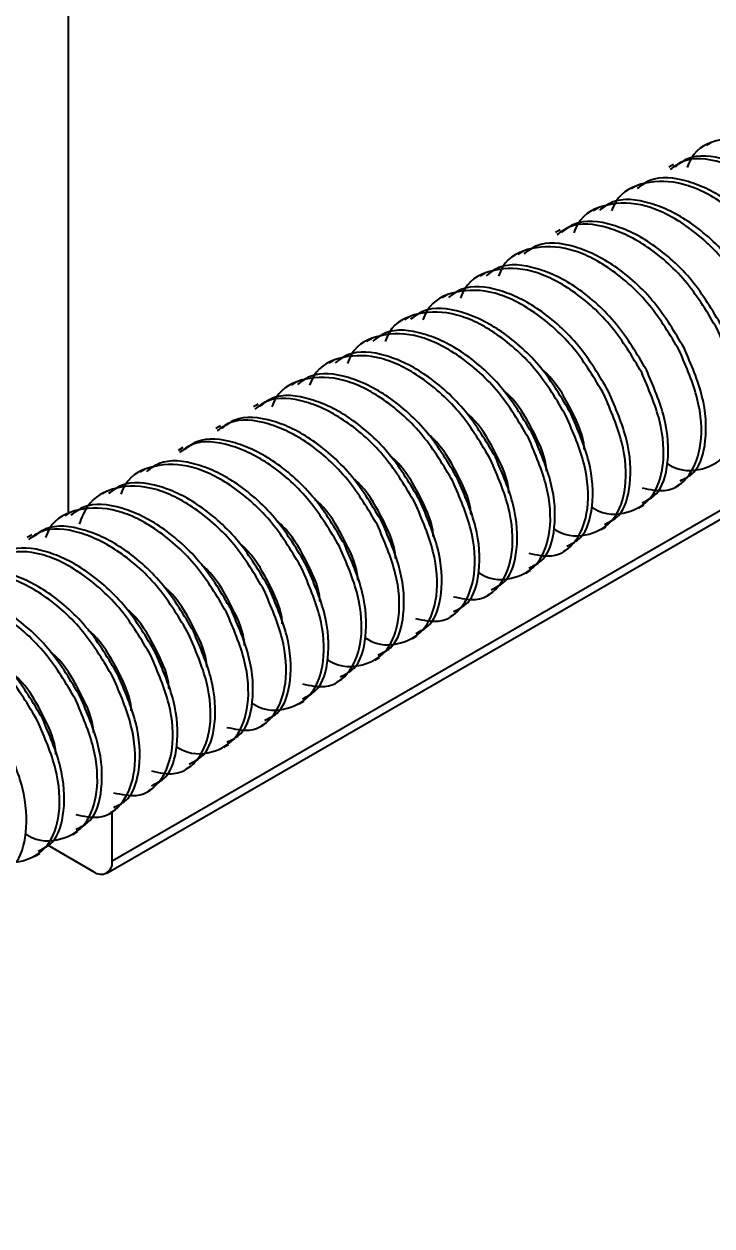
# Model space of a CAD drawing. Extents: x 0 to 9.6, y -11.7 to 0.2.
# Drawn here: x 4.849 to 5.252, y -8.65 to -7.946 of the extents above; entities that cross this region are included whole.
import ezdxf
from ezdxf import colors
from ezdxf.entities.mleader import LeaderData, LeaderLine
from ezdxf.math import Vec2, Vec3

# ---------------------------------------------------------------- set-up
doc = ezdxf.new("R2010")
doc.units = 0
doc.header["$LTSCALE"] = 0.5
doc.header["$MEASUREMENT"] = 0
for name, color, linetype in [('FAB DWG', 221, 'CONTINUOUS'), ('Hardware', 242, 'CONTINUOUS'), ('Housing', 150, 'CONTINUOUS')]:
    doc.layers.add(name, color=color, linetype=linetype)
doc.styles.get("Standard").update_dxf_attribs({"font": 'arial.ttf'})

msp = doc.modelspace()

# ---------------------------------------------------------------- linework, layer by layer
at = {"layer": 'Hardware', "linetype": 'Continuous', "lineweight": 25, "transparency": 16777216}
for p, q in [((5.25148, -8.01573), (5.24872, -8.01732)), ((5.22938, -8.02848), (5.22662, -8.03008)), ((5.20729, -8.04124), (5.20452, -8.04283)), ((5.18519, -8.054), (5.18243, -8.05559)), ((5.16309, -8.06675), (5.16033, -8.06835)), ((5.14099, -8.07951), (5.13823, -8.0811)), ((5.1189, -8.09226), (5.11614, -8.09386)), ((5.0968, -8.10502), (5.09404, -8.10662)), ((5.0747, -8.11778), (5.07194, -8.11937)), ((5.05261, -8.13053), (5.04984, -8.13213)), ((5.03051, -8.14329), (5.02775, -8.14488)), ((5.00841, -8.15605), (5.00565, -8.15764)), ((4.98632, -8.1688), (4.98355, -8.1704)), ((4.96422, -8.18156), (4.96146, -8.18315)), ((4.94212, -8.19432), (4.93936, -8.19591)), ((4.92002, -8.20707), (4.91726, -8.20867)), ((5.23127, -8.21676), (5.23404, -8.21516)), ((4.89793, -8.21983), (4.89516, -8.22142)), ((5.20918, -8.22951), (5.21194, -8.22792)), ((4.87583, -8.23258), (4.87307, -8.23418)), ((5.18708, -8.24227), (5.18984, -8.24067)), ((4.85373, -8.24534), (4.85097, -8.24694)), ((5.16498, -8.25503), (5.16775, -8.25343)), ((5.14289, -8.26778), (5.14565, -8.26619)), ((5.12079, -8.28054), (5.12355, -8.27894)), ((5.09869, -8.29329), (5.10145, -8.2917)), ((5.0766, -8.30605), (5.07936, -8.30446)), ((5.0545, -8.31881), (5.05726, -8.31721)), ((5.0324, -8.33156), (5.03516, -8.32997)), ((5.0103, -8.34432), (5.01307, -8.34273)), ((4.98821, -8.35708), (4.99097, -8.35548)), ((4.96611, -8.36983), (4.96887, -8.36824)), ((4.94401, -8.38259), (4.94677, -8.38099)), ((4.92192, -8.39535), (4.92468, -8.39375)), ((4.89982, -8.4081), (4.90258, -8.40651)), ((4.87772, -8.42086), (4.88048, -8.41926)), ((4.85562, -8.43361), (4.85839, -8.43202))]:
    msp.add_line(p, q, dxfattribs=at)
for points, knots in [([(5.34333, -8.07374), (5.33786, -8.06454), (5.32677, -8.04589), (5.30328, -8.02478), (5.27878, -8.01253), (5.25654, -8.0124), (5.24186, -8.01927), (5.23813, -8.02829), (5.23736, -8.03016)], [0, 0, 0, 0, 0.188232, 0.381419, 0.566947, 0.758453, 0.94996, 1, 1, 1, 1]), ([(5.32123, -8.0865), (5.31577, -8.07731), (5.3047, -8.05868), (5.28109, -8.0374), (5.25701, -8.02578), (5.23768, -8.02372), (5.22982, -8.02963), (5.22743, -8.03144)], [0, 0, 0, 0, 0.223495, 0.452871, 0.673155, 0.900537, 1, 1, 1, 1]), ([(5.324, -8.08491), (5.31853, -8.07571), (5.30746, -8.05709), (5.28386, -8.0358), (5.25978, -8.02419), (5.24044, -8.02212), (5.23258, -8.02804), (5.23019, -8.02984)], [0, 0, 0, 0, 0.223495, 0.452872, 0.673155, 0.900538, 1, 1, 1, 1]), ([(5.29914, -8.09926), (5.29367, -8.09005), (5.28258, -8.0714), (5.25909, -8.05029), (5.23458, -8.03805), (5.21235, -8.03791), (5.19766, -8.04479), (5.19393, -8.0538), (5.19316, -8.05567)], [0, 0, 0, 0, 0.188232, 0.381419, 0.566947, 0.758453, 0.94996, 1, 1, 1, 1]), ([(5.3019, -8.09766), (5.29643, -8.08847), (5.28536, -8.06984), (5.26176, -8.04856), (5.23768, -8.03695), (5.21834, -8.03488), (5.21049, -8.0408), (5.2081, -8.0426)], [0, 0, 0, 0, 0.223495, 0.452872, 0.673155, 0.900538, 1, 1, 1, 1]), ([(5.27704, -8.11201), (5.27157, -8.10281), (5.26048, -8.08416), (5.23699, -8.06305), (5.21249, -8.0508), (5.19025, -8.05067), (5.17557, -8.05754), (5.17184, -8.06656), (5.17106, -8.06843)], [0, 0, 0, 0, 0.188232, 0.381419, 0.566947, 0.758453, 0.94996, 1, 1, 1, 1]), ([(5.2798, -8.11042), (5.27434, -8.10123), (5.26326, -8.0826), (5.23966, -8.06132), (5.21558, -8.0497), (5.19625, -8.04764), (5.18839, -8.05355), (5.186, -8.05535)], [0, 0, 0, 0, 0.223495, 0.452871, 0.673155, 0.900537, 1, 1, 1, 1]), ([(5.25771, -8.12318), (5.25224, -8.11398), (5.24117, -8.09536), (5.21756, -8.07407), (5.19349, -8.06246), (5.17415, -8.06039), (5.16629, -8.06631), (5.1639, -8.06811)], [0, 0, 0, 0, 0.223495, 0.452872, 0.673155, 0.900538, 1, 1, 1, 1]), ([(5.25494, -8.12477), (5.24948, -8.11558), (5.23841, -8.09695), (5.2148, -8.07567), (5.19072, -8.06405), (5.17139, -8.06199), (5.16353, -8.0679), (5.16114, -8.0697)], [0, 0, 0, 0, 0.223495, 0.452871, 0.673155, 0.900537, 1, 1, 1, 1]), ([(5.23561, -8.13593), (5.23014, -8.12674), (5.21907, -8.10811), (5.19547, -8.08683), (5.17139, -8.07522), (5.15205, -8.07315), (5.1442, -8.07907), (5.14181, -8.08087)], [0, 0, 0, 0, 0.223495, 0.452872, 0.673155, 0.900538, 1, 1, 1, 1]), ([(5.23285, -8.13753), (5.22737, -8.12832), (5.21629, -8.10967), (5.1928, -8.08856), (5.16829, -8.07631), (5.14606, -8.07618), (5.13137, -8.08305), (5.12764, -8.09207), (5.12687, -8.09394)], [0, 0, 0, 0, 0.188232, 0.381419, 0.566947, 0.758453, 0.94996, 1, 1, 1, 1]), ([(5.21075, -8.15028), (5.20528, -8.14108), (5.19419, -8.12243), (5.1707, -8.10132), (5.1462, -8.08907), (5.12396, -8.08893), (5.10928, -8.09581), (5.10555, -8.10483), (5.10477, -8.10669)], [0, 0, 0, 0, 0.188232, 0.381419, 0.566947, 0.758453, 0.94996, 1, 1, 1, 1]), ([(5.21351, -8.14869), (5.20805, -8.1395), (5.19697, -8.12087), (5.17337, -8.09958), (5.14929, -8.08797), (5.12995, -8.0859), (5.1221, -8.09182), (5.11971, -8.09362)], [0, 0, 0, 0, 0.223495, 0.452871, 0.673155, 0.900537, 1, 1, 1, 1]), ([(5.18865, -8.16304), (5.18318, -8.15384), (5.17209, -8.13519), (5.1486, -8.11407), (5.1241, -8.10183), (5.10187, -8.10169), (5.08718, -8.10857), (5.08345, -8.11758), (5.08268, -8.11945)], [0, 0, 0, 0, 0.188232, 0.381419, 0.566947, 0.758453, 0.94996, 1, 1, 1, 1]), ([(5.19141, -8.16144), (5.18595, -8.15225), (5.17488, -8.13362), (5.15127, -8.11234), (5.1272, -8.10073), (5.10786, -8.09866), (5.1, -8.10458), (5.09761, -8.10638)], [0, 0, 0, 0, 0.223495, 0.452872, 0.673155, 0.900538, 1, 1, 1, 1]), ([(5.16656, -8.1758), (5.16108, -8.16659), (5.14999, -8.14794), (5.12651, -8.12683), (5.102, -8.11458), (5.07977, -8.11445), (5.06508, -8.12132), (5.06135, -8.13034), (5.06058, -8.13221)], [0, 0, 0, 0, 0.188232, 0.381419, 0.566947, 0.758453, 0.94996, 1, 1, 1, 1]), ([(5.16932, -8.1742), (5.16385, -8.16501), (5.15278, -8.14638), (5.12918, -8.1251), (5.1051, -8.11348), (5.08576, -8.11142), (5.0779, -8.11733), (5.07551, -8.11914)], [0, 0, 0, 0, 0.223495, 0.452872, 0.673155, 0.900538, 1, 1, 1, 1]), ([(5.14446, -8.18855), (5.13899, -8.17935), (5.1279, -8.1607), (5.10441, -8.13959), (5.07991, -8.12734), (5.05767, -8.1272), (5.04299, -8.13408), (5.03925, -8.1431), (5.03848, -8.14496)], [0, 0, 0, 0, 0.188232, 0.381419, 0.566947, 0.758453, 0.94996, 1, 1, 1, 1]), ([(5.14722, -8.18696), (5.14176, -8.17776), (5.13068, -8.15914), (5.10708, -8.13785), (5.083, -8.12624), (5.06366, -8.12417), (5.05581, -8.13009), (5.05342, -8.13189)], [0, 0, 0, 0, 0.223495, 0.452871, 0.673155, 0.900537, 1, 1, 1, 1]), ([(5.22565, -8.20365), (5.22603, -8.20389), (5.23359, -8.20867), (5.24712, -8.20789), (5.26178, -8.19947), (5.26882, -8.17981), (5.26724, -8.15362), (5.25901, -8.1343), (5.25494, -8.12477)], [0, 0, 0, 0, 0.010571, 0.210034, 0.409497, 0.602734, 0.803946, 1, 1, 1, 1]), ([(5.12512, -8.19971), (5.11966, -8.19052), (5.10859, -8.17189), (5.08498, -8.15061), (5.0609, -8.139), (5.04157, -8.13693), (5.03371, -8.14285), (5.03132, -8.14465)], [0, 0, 0, 0, 0.223495, 0.452872, 0.673155, 0.900538, 1, 1, 1, 1]), ([(5.21101, -8.21786), (5.21559, -8.21884), (5.22693, -8.22126), (5.23959, -8.21177), (5.24675, -8.19269), (5.24514, -8.16634), (5.23691, -8.14705), (5.23285, -8.13753)], [0, 0, 0, 0, 0.145788, 0.361473, 0.570426, 0.788001, 1, 1, 1, 1]), ([(5.23323, -8.2138), (5.23613, -8.21239), (5.24402, -8.20854), (5.2493, -8.1907), (5.24795, -8.16485), (5.23969, -8.14549), (5.23561, -8.13593)], [0, 0, 0, 0, 0.1596846, 0.4346705, 0.7210048, 1, 1, 1, 1]), ([(5.12236, -8.20131), (5.11689, -8.1921), (5.1058, -8.17345), (5.08231, -8.15234), (5.05781, -8.1401), (5.03557, -8.13996), (5.02089, -8.14684), (5.01716, -8.15585), (5.01638, -8.15772)], [0, 0, 0, 0, 0.188232, 0.381419, 0.566947, 0.758453, 0.94996, 1, 1, 1, 1]), ([(5.10303, -8.21247), (5.09756, -8.20328), (5.08649, -8.18465), (5.06288, -8.16337), (5.03881, -8.15175), (5.01947, -8.14969), (5.01161, -8.1556), (5.00922, -8.1574)], [0, 0, 0, 0, 0.223495, 0.452872, 0.673155, 0.900538, 1, 1, 1, 1]), ([(5.17717, -8.1954), (5.17708, -8.19413), (5.17657, -8.18663), (5.16898, -8.17048), (5.15989, -8.15484), (5.15305, -8.14896), (5.15202, -8.14807)], [0, 0, 0, 0, 0.085019, 0.505219, 0.925416, 1, 1, 1, 1]), ([(5.18146, -8.22916), (5.18184, -8.2294), (5.1894, -8.23418), (5.20292, -8.23341), (5.21758, -8.22498), (5.22462, -8.20532), (5.22304, -8.17913), (5.21481, -8.15982), (5.21075, -8.15028)], [0, 0, 0, 0, 0.010571, 0.210034, 0.409497, 0.602734, 0.803946, 1, 1, 1, 1]), ([(5.21113, -8.22656), (5.21403, -8.22515), (5.22192, -8.2213), (5.2272, -8.20346), (5.22585, -8.1776), (5.21759, -8.15824), (5.21351, -8.14869)], [0, 0, 0, 0, 0.159684, 0.43467, 0.721005, 1, 1, 1, 1]), ([(5.10026, -8.21406), (5.09479, -8.20486), (5.0837, -8.18621), (5.06021, -8.1651), (5.03571, -8.15285), (5.01348, -8.15272), (4.99879, -8.15959), (4.99506, -8.16861), (4.99429, -8.17048)], [0, 0, 0, 0, 0.188232, 0.381419, 0.566947, 0.758453, 0.94996, 1, 1, 1, 1]), ([(5.07817, -8.22682), (5.0727, -8.21763), (5.06163, -8.199), (5.03803, -8.17772), (5.01395, -8.1661), (4.99461, -8.16404), (4.98675, -8.16995), (4.98436, -8.17176)], [0, 0, 0, 0, 0.223495, 0.452872, 0.673155, 0.900538, 1, 1, 1, 1]), ([(5.08093, -8.22523), (5.07546, -8.21603), (5.06439, -8.19741), (5.04079, -8.17612), (5.01671, -8.16451), (4.99737, -8.16244), (4.98952, -8.16836), (4.98713, -8.17016)], [0, 0, 0, 0, 0.223495, 0.452872, 0.673155, 0.900538, 1, 1, 1, 1]), ([(5.15507, -8.20815), (5.15499, -8.20689), (5.15447, -8.19939), (5.14688, -8.18324), (5.13779, -8.16759), (5.13095, -8.16171), (5.12992, -8.16083)], [0, 0, 0, 0, 0.085019, 0.505219, 0.925416, 1, 1, 1, 1]), ([(5.15936, -8.24192), (5.15974, -8.24216), (5.1673, -8.24693), (5.18083, -8.24616), (5.19549, -8.23774), (5.20253, -8.21808), (5.20095, -8.19189), (5.19271, -8.17257), (5.18865, -8.16304)], [0, 0, 0, 0, 0.010571, 0.210034, 0.409497, 0.602734, 0.803946, 1, 1, 1, 1]), ([(5.18903, -8.23932), (5.19193, -8.2379), (5.19982, -8.23406), (5.2051, -8.21621), (5.20375, -8.19036), (5.19549, -8.171), (5.19141, -8.16144)], [0, 0, 0, 0, 0.1596846, 0.4346705, 0.7210048, 1, 1, 1, 1]), ([(5.13298, -8.22091), (5.13289, -8.21965), (5.13237, -8.21215), (5.12479, -8.19599), (5.11569, -8.18035), (5.10885, -8.17447), (5.10782, -8.17358)], [0, 0, 0, 0, 0.085019, 0.505219, 0.925416, 1, 1, 1, 1]), ([(5.05607, -8.23958), (5.05061, -8.23038), (5.03953, -8.21176), (5.01593, -8.19047), (4.99185, -8.17886), (4.97251, -8.17679), (4.96466, -8.18271), (4.96227, -8.18451)], [0, 0, 0, 0, 0.223495, 0.452871, 0.673155, 0.900537, 1, 1, 1, 1]), ([(5.05883, -8.23798), (5.05337, -8.22879), (5.04229, -8.21016), (5.01869, -8.18888), (4.99461, -8.17727), (4.97527, -8.1752), (4.96742, -8.18112), (4.96503, -8.18292)], [0, 0, 0, 0, 0.223495, 0.452872, 0.673155, 0.900538, 1, 1, 1, 1]), ([(5.14472, -8.25613), (5.1493, -8.25711), (5.16064, -8.25953), (5.1733, -8.25004), (5.18045, -8.23096), (5.17884, -8.20461), (5.17062, -8.18532), (5.16656, -8.1758)], [0, 0, 0, 0, 0.145788, 0.361473, 0.570426, 0.788001, 1, 1, 1, 1]), ([(5.16694, -8.25207), (5.16983, -8.25066), (5.17773, -8.24681), (5.18301, -8.22897), (5.18166, -8.20312), (5.17339, -8.18376), (5.16932, -8.1742)], [0, 0, 0, 0, 0.1596846, 0.4346705, 0.7210048, 1, 1, 1, 1]), ([(5.11088, -8.23366), (5.11079, -8.2324), (5.11028, -8.2249), (5.10269, -8.20875), (5.09359, -8.19311), (5.08675, -8.18722), (5.08572, -8.18634)], [0, 0, 0, 0, 0.085019, 0.505219, 0.925416, 1, 1, 1, 1]), ([(5.14484, -8.26483), (5.14774, -8.26342), (5.15563, -8.25957), (5.16091, -8.24173), (5.15956, -8.21587), (5.1513, -8.19651), (5.14722, -8.18696)], [0, 0, 0, 0, 0.159684, 0.43467, 0.721005, 1, 1, 1, 1]), ([(5.03397, -8.25233), (5.02851, -8.24314), (5.01743, -8.22451), (4.99383, -8.20323), (4.96975, -8.19162), (4.95041, -8.18955), (4.94256, -8.19547), (4.94017, -8.19727)], [0, 0, 0, 0, 0.223495, 0.452872, 0.673155, 0.900538, 1, 1, 1, 1]), ([(5.03673, -8.25074), (5.03127, -8.24155), (5.0202, -8.22292), (4.99659, -8.20164), (4.97252, -8.19002), (4.95318, -8.18796), (4.94532, -8.19387), (4.94293, -8.19567)], [0, 0, 0, 0, 0.223495, 0.452872, 0.673155, 0.900538, 1, 1, 1, 1]), ([(5.11517, -8.26743), (5.11555, -8.26767), (5.12311, -8.27245), (5.13663, -8.27167), (5.15129, -8.26325), (5.15833, -8.24359), (5.15675, -8.2174), (5.14852, -8.19808), (5.14446, -8.18855)], [0, 0, 0, 0, 0.010571, 0.210034, 0.409497, 0.602734, 0.803946, 1, 1, 1, 1]), ([(5.01464, -8.2635), (5.00917, -8.2543), (4.9981, -8.23568), (4.9745, -8.21439), (4.95042, -8.20278), (4.93108, -8.20071), (4.92322, -8.20663), (4.92083, -8.20843)], [0, 0, 0, 0, 0.223495, 0.452872, 0.673155, 0.900538, 1, 1, 1, 1]), ([(5.08878, -8.24642), (5.08869, -8.24516), (5.08818, -8.23766), (5.08059, -8.22151), (5.0715, -8.20586), (5.06466, -8.19998), (5.06363, -8.19909)], [0, 0, 0, 0, 0.085019, 0.505218, 0.925416, 1, 1, 1, 1]), ([(5.10053, -8.28164), (5.1051, -8.28262), (5.11644, -8.28504), (5.1291, -8.27555), (5.13626, -8.25647), (5.13465, -8.23013), (5.12642, -8.21083), (5.12236, -8.20131)], [0, 0, 0, 0, 0.145789, 0.361473, 0.570426, 0.788001, 1, 1, 1, 1]), ([(5.12274, -8.27758), (5.12564, -8.27617), (5.13353, -8.27233), (5.13881, -8.25448), (5.13746, -8.22863), (5.1292, -8.20927), (5.12512, -8.19971)], [0, 0, 0, 0, 0.1596846, 0.4346705, 0.7210048, 1, 1, 1, 1]), ([(5.01188, -8.26509), (5.0064, -8.25589), (4.99531, -8.23724), (4.97183, -8.21612), (4.94732, -8.20388), (4.92509, -8.20374), (4.9104, -8.21062), (4.90667, -8.21963), (4.9059, -8.2215)], [0, 0, 0, 0, 0.188232, 0.381419, 0.566947, 0.758453, 0.94996, 1, 1, 1, 1]), ([(4.99254, -8.27625), (4.98708, -8.26706), (4.976, -8.24843), (4.9524, -8.22715), (4.92832, -8.21554), (4.90898, -8.21347), (4.90113, -8.21939), (4.89874, -8.22119)], [0, 0, 0, 0, 0.223495, 0.452872, 0.673155, 0.900538, 1, 1, 1, 1]), ([(5.06668, -8.25918), (5.0666, -8.25791), (5.06608, -8.25042), (5.0585, -8.23426), (5.0494, -8.21862), (5.04256, -8.21274), (5.04153, -8.21185)], [0, 0, 0, 0, 0.085019, 0.505219, 0.925416, 1, 1, 1, 1]), ([(5.07843, -8.2944), (5.08301, -8.29538), (5.09435, -8.2978), (5.107, -8.28831), (5.11416, -8.26923), (5.11255, -8.24288), (5.10432, -8.22359), (5.10026, -8.21406)], [0, 0, 0, 0, 0.145788, 0.361473, 0.570426, 0.788001, 1, 1, 1, 1]), ([(5.10064, -8.29034), (5.10354, -8.28893), (5.11144, -8.28508), (5.11672, -8.26724), (5.11537, -8.24139), (5.1071, -8.22202), (5.10303, -8.21247)], [0, 0, 0, 0, 0.1596843, 0.4346705, 0.7210048, 1, 1, 1, 1]), ([(4.98978, -8.27785), (4.98431, -8.26864), (4.97322, -8.25), (4.94972, -8.22887), (4.92526, -8.21667), (4.90286, -8.21634), (4.88713, -8.22456), (4.8829, -8.23555), (4.88148, -8.23923)], [0, 0, 0, 0, 0.179913, 0.364561, 0.54189, 0.724932, 0.907975, 1, 1, 1, 1]), ([(4.96768, -8.2906), (4.96221, -8.2814), (4.95112, -8.26275), (4.92763, -8.24164), (4.90313, -8.22939), (4.88089, -8.22925), (4.86621, -8.23613), (4.86248, -8.24515), (4.86171, -8.24701)], [0, 0, 0, 0, 0.188232, 0.381419, 0.566947, 0.758453, 0.94996, 1, 1, 1, 1]), ([(4.97044, -8.28901), (4.96498, -8.27982), (4.95391, -8.26119), (4.9303, -8.2399), (4.90622, -8.22829), (4.88689, -8.22623), (4.87903, -8.23214), (4.87664, -8.23394)], [0, 0, 0, 0, 0.2234946, 0.4528714, 0.6731553, 0.9005375, 1, 1, 1, 1]), ([(5.04459, -8.27193), (5.0445, -8.27067), (5.04399, -8.26317), (5.0364, -8.24702), (5.0273, -8.23138), (5.02046, -8.22549), (5.01943, -8.22461)], [0, 0, 0, 0, 0.085019, 0.505219, 0.925416, 1, 1, 1, 1]), ([(5.04887, -8.3057), (5.04926, -8.30594), (5.05682, -8.31072), (5.07034, -8.30994), (5.085, -8.30152), (5.09204, -8.28186), (5.09046, -8.25567), (5.08223, -8.23635), (5.07817, -8.22682)], [0, 0, 0, 0, 0.010571, 0.210034, 0.409497, 0.602734, 0.803946, 1, 1, 1, 1]), ([(5.07855, -8.3031), (5.08145, -8.30168), (5.08934, -8.29784), (5.09462, -8.27999), (5.09327, -8.25414), (5.08501, -8.23478), (5.08093, -8.22523)], [0, 0, 0, 0, 0.159684, 0.43467, 0.721005, 1, 1, 1, 1]), ([(4.94558, -8.30336), (4.94012, -8.29417), (4.92905, -8.27554), (4.90544, -8.25426), (4.88136, -8.24264), (4.86203, -8.24058), (4.85417, -8.24649), (4.85178, -8.24829)], [0, 0, 0, 0, 0.223495, 0.452872, 0.673155, 0.900538, 1, 1, 1, 1]), ([(4.94835, -8.30176), (4.94288, -8.29257), (4.93181, -8.27394), (4.90821, -8.25266), (4.88413, -8.24105), (4.86479, -8.23898), (4.85693, -8.2449), (4.85454, -8.2467)], [0, 0, 0, 0, 0.223495, 0.452872, 0.673155, 0.900538, 1, 1, 1, 1]), ([(5.02249, -8.28469), (5.0224, -8.28343), (5.02189, -8.27593), (5.0143, -8.25978), (5.00521, -8.24413), (4.99837, -8.23825), (4.99734, -8.23736)], [0, 0, 0, 0, 0.085019, 0.505218, 0.925416, 1, 1, 1, 1]), ([(5.02678, -8.31846), (5.02716, -8.3187), (5.03472, -8.32347), (5.04824, -8.3227), (5.0629, -8.31428), (5.06994, -8.29462), (5.06836, -8.26843), (5.06013, -8.24911), (5.05607, -8.23958)], [0, 0, 0, 0, 0.010571, 0.210034, 0.409497, 0.602734, 0.803946, 1, 1, 1, 1]), ([(5.05645, -8.31585), (5.05935, -8.31444), (5.06724, -8.31059), (5.07252, -8.29275), (5.07117, -8.2669), (5.06291, -8.24754), (5.05883, -8.23798)], [0, 0, 0, 0, 0.1596846, 0.4346705, 0.7210048, 1, 1, 1, 1]), ([(5.00039, -8.29745), (5.00031, -8.29618), (4.99979, -8.28869), (4.99221, -8.27253), (4.98311, -8.25689), (4.97627, -8.25101), (4.97524, -8.25012)], [0, 0, 0, 0, 0.085019, 0.505219, 0.925416, 1, 1, 1, 1]), ([(5.03435, -8.32861), (5.03725, -8.3272), (5.04514, -8.32335), (5.05042, -8.30551), (5.04907, -8.27966), (5.04081, -8.26029), (5.03673, -8.25074)], [0, 0, 0, 0, 0.1596843, 0.4346705, 0.7210048, 1, 1, 1, 1]), ([(4.92349, -8.31612), (4.91802, -8.30691), (4.90693, -8.28826), (4.88344, -8.26715), (4.85893, -8.2549), (4.8367, -8.25477), (4.82201, -8.26164), (4.81828, -8.27066), (4.81751, -8.27253)], [0, 0, 0, 0, 0.188232, 0.381419, 0.566947, 0.758453, 0.94996, 1, 1, 1, 1]), ([(4.92625, -8.31452), (4.92078, -8.30533), (4.90971, -8.2867), (4.88611, -8.26542), (4.86203, -8.2538), (4.84269, -8.25174), (4.83484, -8.25766), (4.83245, -8.25946)], [0, 0, 0, 0, 0.223495, 0.452872, 0.673155, 0.900538, 1, 1, 1, 1]), ([(5.01214, -8.33267), (5.01671, -8.33365), (5.02805, -8.33607), (5.04071, -8.32658), (5.04787, -8.3075), (5.04626, -8.28115), (5.03803, -8.26186), (5.03397, -8.25233)], [0, 0, 0, 0, 0.145788, 0.361473, 0.570426, 0.788001, 1, 1, 1, 1]), ([(4.90415, -8.32728), (4.89869, -8.31808), (4.88761, -8.29946), (4.86401, -8.27817), (4.83993, -8.26656), (4.82059, -8.26449), (4.81274, -8.27041), (4.81035, -8.27221)], [0, 0, 0, 0, 0.2234946, 0.4528714, 0.6731553, 0.9005375, 1, 1, 1, 1]), ([(4.9783, -8.3102), (4.97821, -8.30894), (4.97769, -8.30144), (4.97011, -8.28529), (4.96101, -8.26964), (4.95417, -8.26376), (4.95314, -8.26288)], [0, 0, 0, 0, 0.085019, 0.505219, 0.925416, 1, 1, 1, 1]), ([(4.98258, -8.34397), (4.98296, -8.34421), (4.99053, -8.34899), (5.00405, -8.34821), (5.01871, -8.33979), (5.02575, -8.32013), (5.02417, -8.29394), (5.01594, -8.27462), (5.01188, -8.26509)], [0, 0, 0, 0, 0.010571, 0.210034, 0.409497, 0.602734, 0.803946, 1, 1, 1, 1]), ([(5.01226, -8.34137), (5.01515, -8.33995), (5.02305, -8.33611), (5.02833, -8.31826), (5.02698, -8.29241), (5.01872, -8.27305), (5.01464, -8.2635)], [0, 0, 0, 0, 0.159684, 0.43467, 0.721005, 1, 1, 1, 1]), ([(4.90139, -8.32887), (4.89593, -8.31968), (4.88485, -8.30105), (4.86125, -8.27977), (4.83717, -8.26816), (4.81783, -8.26609), (4.80998, -8.27201), (4.80759, -8.27381)], [0, 0, 0, 0, 0.223495, 0.452872, 0.673155, 0.900538, 1, 1, 1, 1]), ([(4.88206, -8.34003), (4.87659, -8.33084), (4.86552, -8.31221), (4.84191, -8.29093), (4.81784, -8.27932), (4.7985, -8.27725), (4.79064, -8.28317), (4.78825, -8.28497)], [0, 0, 0, 0, 0.223495, 0.452872, 0.673155, 0.900538, 1, 1, 1, 1]), ([(4.9562, -8.32296), (4.95611, -8.3217), (4.9556, -8.3142), (4.94801, -8.29804), (4.93891, -8.2824), (4.93208, -8.27652), (4.93104, -8.27563)], [0, 0, 0, 0, 0.085019, 0.505218, 0.925416, 1, 1, 1, 1]), ([(4.96795, -8.35818), (4.97252, -8.35916), (4.98386, -8.36158), (4.99652, -8.35209), (5.00368, -8.33301), (5.00207, -8.30666), (4.99384, -8.28737), (4.98978, -8.27785)], [0, 0, 0, 0, 0.145789, 0.361473, 0.570426, 0.788001, 1, 1, 1, 1]), ([(4.99016, -8.35412), (4.99306, -8.35271), (5.00095, -8.34886), (5.00623, -8.33102), (5.00488, -8.30517), (4.99662, -8.28581), (4.99254, -8.27625)], [0, 0, 0, 0, 0.1596846, 0.4346705, 0.7210048, 1, 1, 1, 1]), ([(4.87929, -8.34163), (4.87382, -8.33242), (4.86273, -8.31378), (4.83924, -8.29266), (4.81474, -8.28042), (4.79251, -8.28028), (4.77782, -8.28716), (4.77409, -8.29617), (4.77332, -8.29804)], [0, 0, 0, 0, 0.188232, 0.381419, 0.566947, 0.758453, 0.94996, 1, 1, 1, 1]), ([(4.8572, -8.35438), (4.85172, -8.34518), (4.84064, -8.32653), (4.81715, -8.30542), (4.79264, -8.29317), (4.77041, -8.29304), (4.75572, -8.29991), (4.75199, -8.30893), (4.75122, -8.3108)], [0, 0, 0, 0, 0.188232, 0.381419, 0.566947, 0.758453, 0.94996, 1, 1, 1, 1]), ([(4.85996, -8.35279), (4.85449, -8.3436), (4.84342, -8.32497), (4.81982, -8.30369), (4.79574, -8.29207), (4.7764, -8.29001), (4.76855, -8.29592), (4.76615, -8.29772)], [0, 0, 0, 0, 0.223495, 0.452872, 0.673155, 0.900538, 1, 1, 1, 1]), ([(4.9341, -8.33572), (4.93401, -8.33445), (4.9335, -8.32695), (4.92591, -8.3108), (4.91682, -8.29516), (4.90998, -8.28928), (4.90895, -8.28839)], [0, 0, 0, 0, 0.085019, 0.505219, 0.925416, 1, 1, 1, 1]), ([(4.93839, -8.36948), (4.93877, -8.36972), (4.94633, -8.3745), (4.95985, -8.37373), (4.97451, -8.3653), (4.98156, -8.34564), (4.97998, -8.31945), (4.97174, -8.30014), (4.96768, -8.2906)], [0, 0, 0, 0, 0.010571, 0.210034, 0.409497, 0.602734, 0.803946, 1, 1, 1, 1]), ([(4.96806, -8.36688), (4.97096, -8.36547), (4.97885, -8.36162), (4.98413, -8.34378), (4.98278, -8.31792), (4.97452, -8.29856), (4.97044, -8.28901)], [0, 0, 0, 0, 0.1596843, 0.4346705, 0.7210048, 1, 1, 1, 1]), ([(4.912, -8.34847), (4.91192, -8.34721), (4.9114, -8.33971), (4.90382, -8.32356), (4.89472, -8.30791), (4.88788, -8.30203), (4.88685, -8.30115)], [0, 0, 0, 0, 0.0850186, 0.5052193, 0.9254167, 1, 1, 1, 1]), ([(4.92375, -8.3837), (4.92833, -8.38467), (4.93967, -8.38709), (4.95233, -8.3776), (4.95948, -8.35852), (4.95787, -8.33218), (4.94964, -8.31288), (4.94558, -8.30336)], [0, 0, 0, 0, 0.145788, 0.361473, 0.570426, 0.788001, 1, 1, 1, 1]), ([(4.94596, -8.37964), (4.94886, -8.37822), (4.95676, -8.37438), (4.96204, -8.35653), (4.96069, -8.33068), (4.95242, -8.31132), (4.94835, -8.30176)], [0, 0, 0, 0, 0.159684, 0.43467, 0.721005, 1, 1, 1, 1]), ([(4.88991, -8.36123), (4.88982, -8.35997), (4.88931, -8.35247), (4.88172, -8.33631), (4.87262, -8.32067), (4.86578, -8.31479), (4.86475, -8.3139)], [0, 0, 0, 0, 0.085019, 0.505218, 0.925416, 1, 1, 1, 1]), ([(4.90165, -8.39645), (4.90623, -8.39743), (4.91757, -8.39985), (4.93023, -8.39036), (4.93739, -8.37128), (4.93578, -8.34493), (4.92755, -8.32564), (4.92349, -8.31612)], [0, 0, 0, 0, 0.1457885, 0.3614734, 0.5704259, 0.7880015, 1, 1, 1, 1]), ([(4.92387, -8.39239), (4.92677, -8.39098), (4.93466, -8.38713), (4.93994, -8.36929), (4.93859, -8.34344), (4.93033, -8.32408), (4.92625, -8.31452)], [0, 0, 0, 0, 0.1596846, 0.4346705, 0.7210048, 1, 1, 1, 1]), ([(4.86781, -8.37398), (4.86772, -8.37272), (4.86721, -8.36522), (4.85962, -8.34907), (4.85053, -8.33343), (4.84369, -8.32754), (4.84266, -8.32666)], [0, 0, 0, 0, 0.085019, 0.505219, 0.925416, 1, 1, 1, 1]), ([(4.90177, -8.40515), (4.90467, -8.40374), (4.91256, -8.39989), (4.91784, -8.38205), (4.91649, -8.35619), (4.90823, -8.33683), (4.90415, -8.32728)], [0, 0, 0, 0, 0.1596843, 0.4346705, 0.7210048, 1, 1, 1, 1]), ([(4.87956, -8.40921), (4.88413, -8.41018), (4.89547, -8.4126), (4.90813, -8.40312), (4.91529, -8.38404), (4.91368, -8.35769), (4.90545, -8.33839), (4.90139, -8.32887)], [0, 0, 0, 0, 0.145788, 0.361473, 0.570426, 0.788001, 1, 1, 1, 1]), ([(4.85, -8.42051), (4.85038, -8.42075), (4.85794, -8.42552), (4.87147, -8.42475), (4.88613, -8.41633), (4.89317, -8.39667), (4.89159, -8.37048), (4.88336, -8.35116), (4.87929, -8.34163)], [0, 0, 0, 0, 0.010571, 0.210034, 0.409497, 0.602734, 0.803946, 1, 1, 1, 1]), ([(4.87967, -8.4179), (4.88257, -8.41649), (4.89046, -8.41265), (4.89575, -8.3948), (4.8944, -8.36895), (4.88613, -8.34959), (4.88206, -8.34003)], [0, 0, 0, 0, 0.159684, 0.43467, 0.721005, 1, 1, 1, 1]), ([(4.8279, -8.43327), (4.82828, -8.43351), (4.83585, -8.43828), (4.84937, -8.43751), (4.86403, -8.42909), (4.87107, -8.40942), (4.86949, -8.38323), (4.86126, -8.36392), (4.8572, -8.35438)], [0, 0, 0, 0, 0.010571, 0.210034, 0.409497, 0.602734, 0.803946, 1, 1, 1, 1]), ([(4.85758, -8.43066), (4.86048, -8.42925), (4.86837, -8.4254), (4.87365, -8.40756), (4.8723, -8.38171), (4.86404, -8.36234), (4.85996, -8.35279)], [0, 0, 0, 0, 0.1596846, 0.4346705, 0.7210048, 1, 1, 1, 1]), ([(4.83548, -8.44342), (4.83838, -8.442), (4.84627, -8.43816), (4.85155, -8.42031), (4.8502, -8.39446), (4.84194, -8.3751), (4.83786, -8.36555)], [0, 0, 0, 0, 0.1596843, 0.4346705, 0.7210048, 1, 1, 1, 1])]:
    msp.add_open_spline(points, degree=3, knots=knots, dxfattribs=at)
at = {"layer": 'Housing', "linetype": 'Continuous', "lineweight": 25, "transparency": 16777216}
for p, q in [((6.00878, -7.79696), (4.90072, -8.43663)), ((4.89761, -8.4435), (6.00701, -7.80306)), ((4.87526, -8.23291), (4.87526, -7.92348)), ((4.90072, -8.43663), (4.90072, -8.40758)), ((4.8629, -8.42705), (4.89011, -8.44276))]:
    msp.add_line(p, q, dxfattribs=at)
msp.add_arc((4.89425, -8.43768), 0.00655, 230.7949, 9.21585, dxfattribs=at)

# ---------------------------------------------------------------- leaders
at = {"layer": 'FAB DWG', "transparency": 16777216}
ml = msp.add_multileader_mtext('Standard', dxfattribs=at)
ml.set_content('#8-32 SCREW\\PHW83201-00', color=256)
ml.set_leader_properties()
ml.build(insert=Vec2(0, 0))
ml.multileader.update_dxf_attribs({"dogleg_length": 0.36, "arrow_head_size": 0.35})
ctx = ml.context
ctx.base_point, ctx.char_height, ctx.arrow_head_size, ctx.landing_gap_size, ctx.plane_origin = Vec3(6.37742, -10.28217), 0.188, 0.35, 0.09, Vec3(9.04806, 2.39534)
notes = []
notes.append((ctx, [(1, (1, 1, 0), (6.01742, -10.28217), (1, 0), 0.36, [(0, [(4.59862, -8.61708)], 0, [])])]))
ctx.mtext.insert, ctx.mtext.flow_direction = Vec3(6.46742, -10.1865), 5
for ctx, leaders in notes:
    for number, flags, end, landing, length, lines in leaders:
        leader = LeaderData()
        leader.index, (leader.has_last_leader_line, leader.has_dogleg_vector, leader.attachment_direction) = number, flags
        leader.last_leader_point, leader.dogleg_vector, leader.dogleg_length = Vec3(end), Vec3(landing), length
        for number, points, colour, breaks in lines:
            line = LeaderLine()
            line.index, line.vertices, line.color, line.breaks = number, Vec3.list(points), colors.encode_raw_color(colour), breaks
            leader.lines.append(line)
        ctx.leaders.append(leader)

doc.saveas('drawing.dxf')
